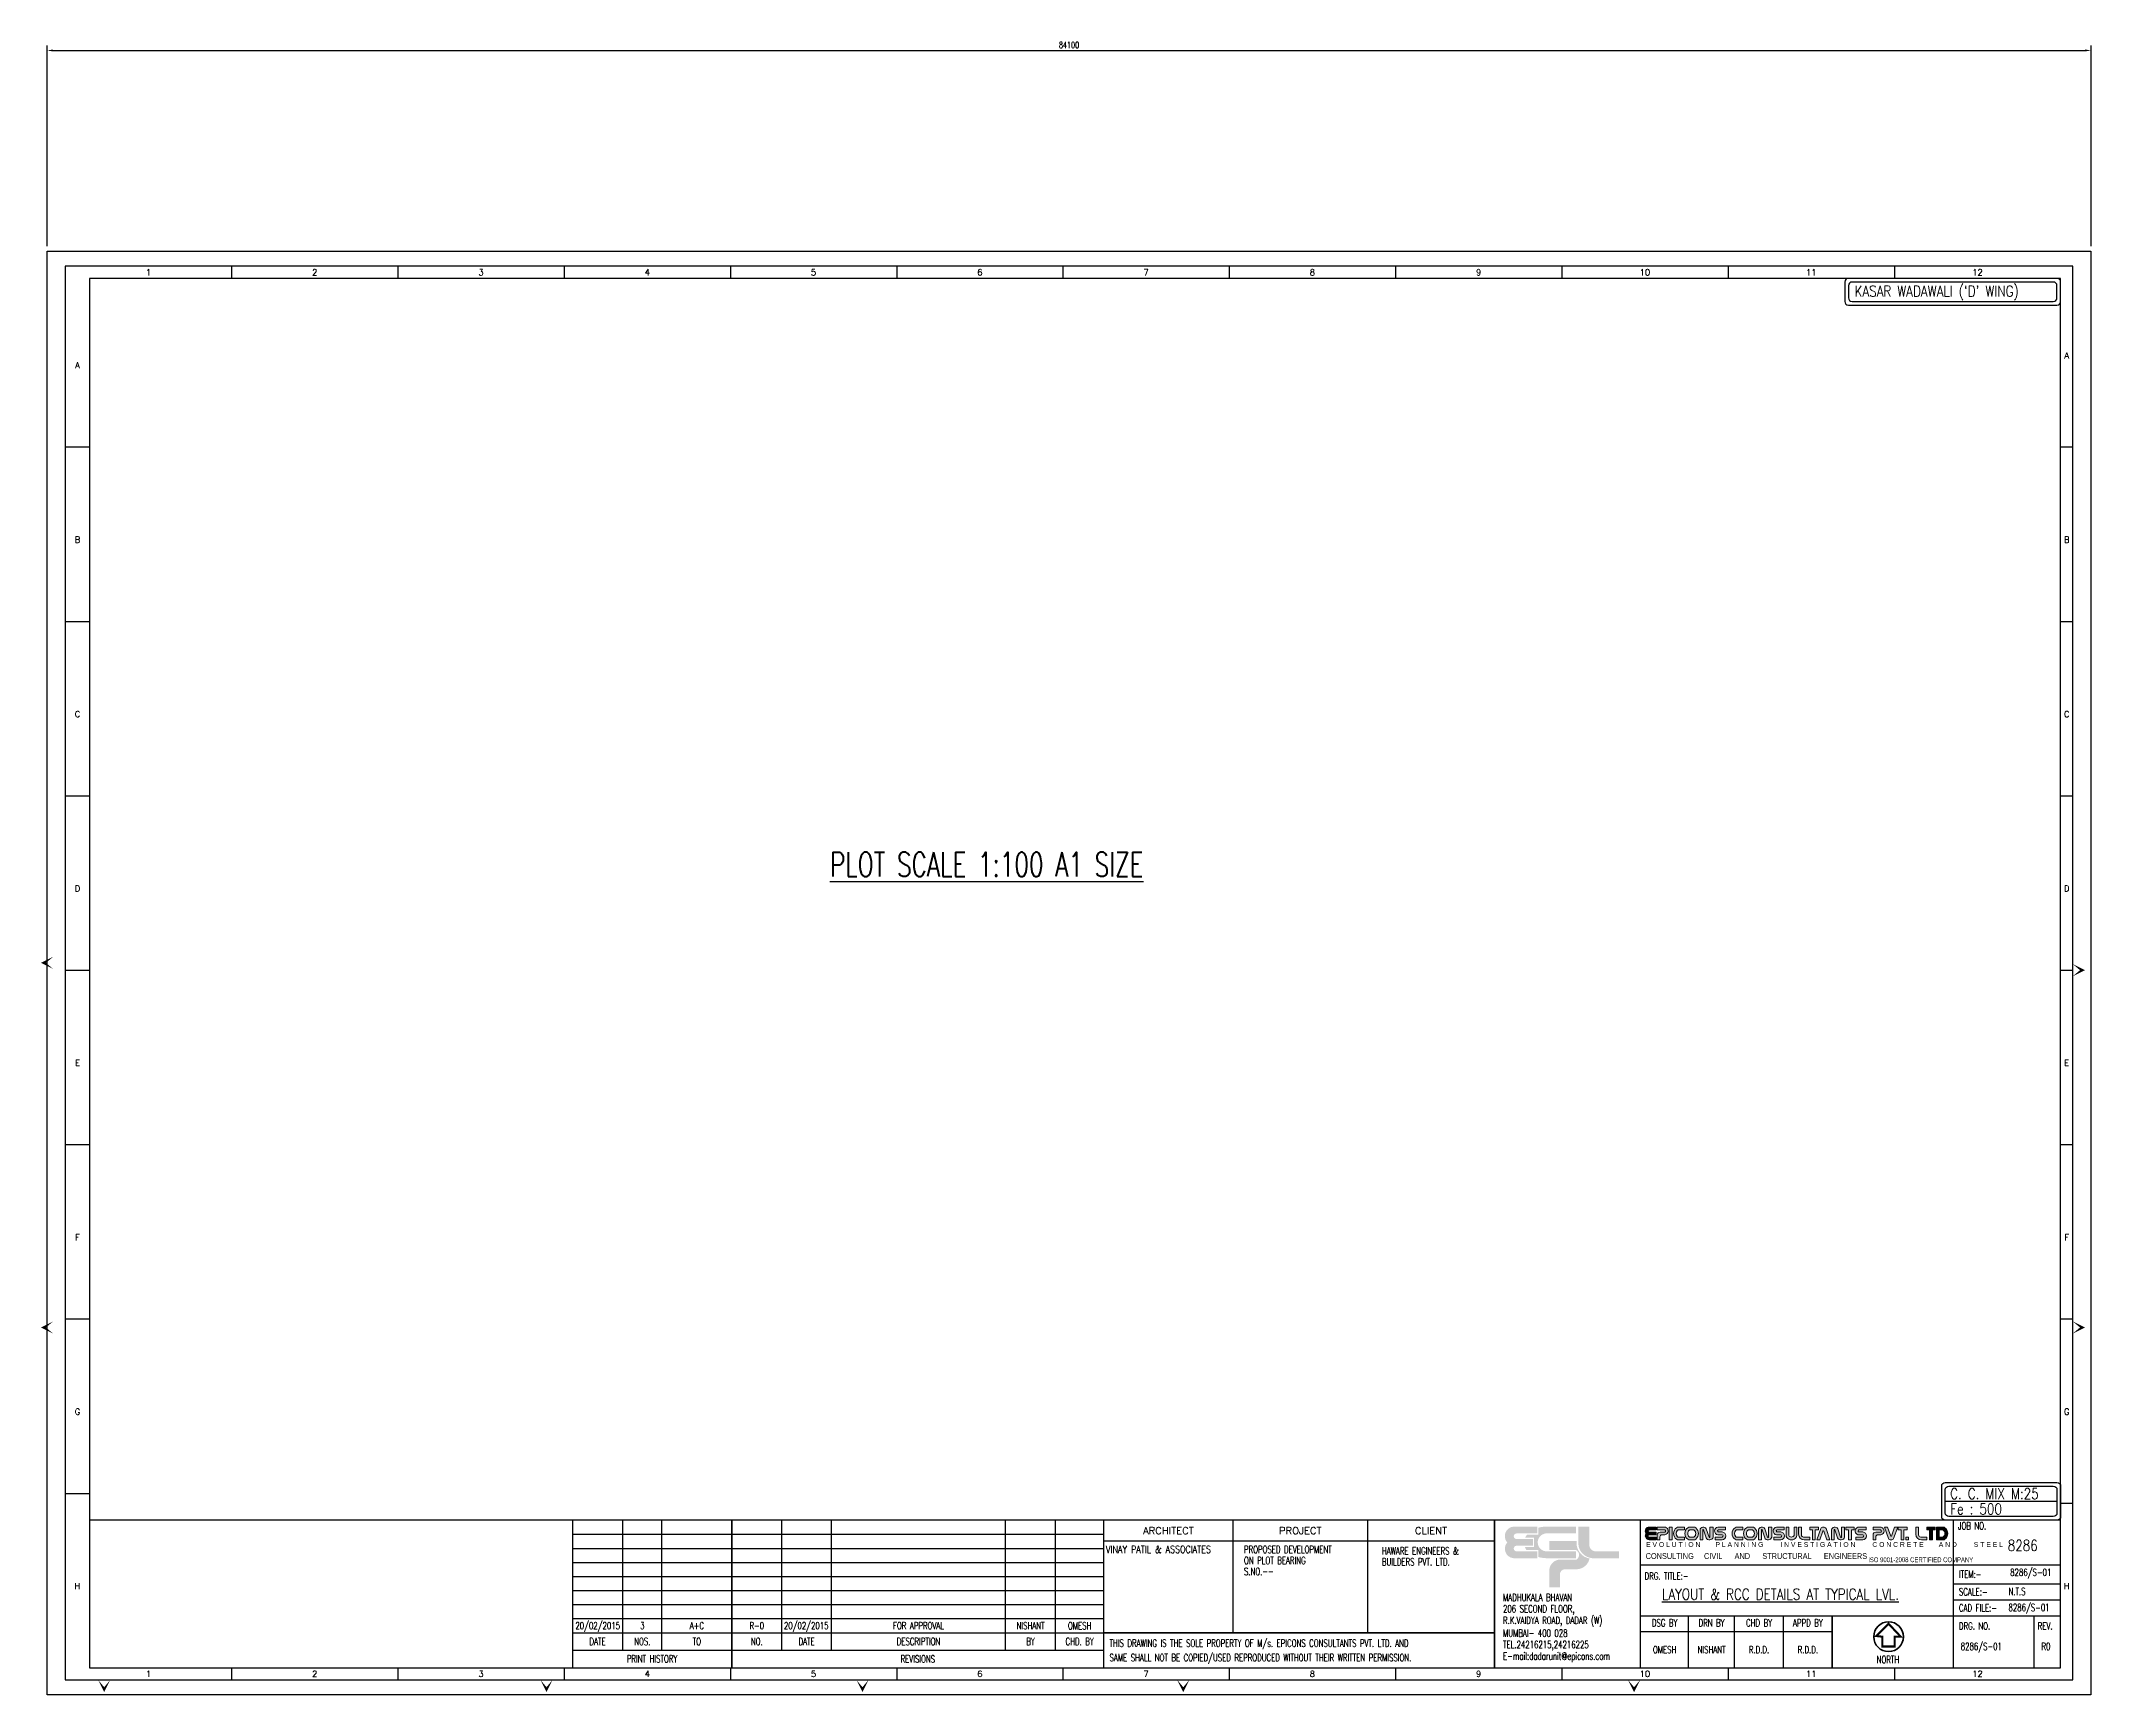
# Model space of a CAD drawing. Header units: millimetres. Extents: x 2659630 to 6742168, y -2425387 to -732288.
# Drawn here: x 3517709 to 3602059, y -800480 to -732434 of the extents above; entities that cross this region are included whole.
import ezdxf
from ezdxf.enums import TextEntityAlignment as Align

# ---------------------------------------------------------------- set-up
doc = ezdxf.new("R2010")
doc.units = ezdxf.units.MM
doc.header["$PDMODE"] = 35
doc.header["$PDSIZE"] = -25
for name, color, linetype, lineweight in [('00 ECPL LOGO', 250, 'Continuous', 20), ('00 ELEV-2', 9, 'Continuous', 30), ('TEXT', 150, 'Continuous', 25)]:
    doc.layers.add(name, color=color, linetype=linetype, lineweight=lineweight)
for name, color, linetype in [('PNA', 8, 'Continuous'), ('S-SCHEDULE LINE-1', 7, 'Continuous'), ('S-STIRUPS', 3, 'Continuous'), ('S-TITIL', 6, 'Continuous'), ('TEXT (SHEET)', 4, 'Continuous'), ('TITLE', 6, 'Continuous')]:
    doc.layers.add(name, color=color, linetype=linetype)
doc.styles.add('ROMANS', font='r.shx', dxfattribs={"width": 0.7})
doc.styles.add('SEC. TEXT', font='arial.ttf', dxfattribs={"height": 180})
doc.dimstyles.new('dim100', dxfattribs={"dimtxt": 250, "dimasz": 250, "dimexe": 200, "dimexo": 200, "dimgap": 100, "dimtad": 1, "dimdec": 0, "dimrnd": 1, "dimzin": 0, "dimdsep": 46, "dimtxsty": 'ROMANS', "dimcen": 0, "dimclrd": 5, "dimclre": 5, "dimclrt": 4, "dimadec": 0, "dimazin": 0, "dimtfac": 1, "dimtdec": 0, "dimtix": 1, "dimtofl": 0, "dimtmove": 2, "dimatfit": 3, "dimfxl": 1, "dimtolj": 1, "dimtzin": 0, "dimlwd": -1, "dimlwe": -1, "dimarcsym": 0})

# ---------------------------------------------------------------- blocks, each defined once
blk = doc.blocks.new('ecpl logo')
at = {"layer": '00 ECPL LOGO'}
for color, points in [(256, [(351, -827, 0.621111), (586, -1401), (1442, -1401), (1442, -1151), (682, -1151, -0.917622), (682, -948), (1285, -948), (1285, -702), (682, -702, -0.926164), (682, -501), (1442, -501), (1442, -251), (581, -251, 0.621111), (351, -827)]), (152, [(2940, -251), (2940, -863, 0.384329), (3453, -1401), (4422, -1401), (4422, -1151), (3582, -1151, -0.414214), (3340, -908), (3340, -251)]), (140, [(1887, -779), (1887, -1102), (2862, -1102, -0.232111), (2971, -1281, -0.194401), (2883, -1450), (2269, -1450, 0.364674), (1887, -1802), (1887, -2463), (2269, -2463), (2269, -1996, -0.414214), (2462, -1802), (2899, -1802, 0.338499), (3350, -1412, -0.371272), (2877, -839), (2877, -779)])]:
    blk.add_hatch(color=color, dxfattribs=at).paths.add_polyline_path(points)
h = blk.add_hatch(color=253, dxfattribs=at)
h.dxf.hatch_style = 1
h.paths.add_polyline_path([(995, -993, 0.07148), (1056, -1106), (1486, -1106), (1486, -1356, 0.065387), (1776, -1401), (2862, -1401), (2862, -1151), (1776, -1151, -0.910826), (1742, -501), (2862, -501), (2862, -251), (1776, -251, 0.069483), (1486, -291), (1486, -546), (1071, -546, 0.072407), (1003, -657), (1329, -657), (1329, -993)])
blk = doc.blocks.new('EPICONS TITLE')
at = {"layer": '00 ECPL LOGO'}
h = blk.add_hatch(color=4, dxfattribs=at)
h.dxf.hatch_style = 1
h.paths.add_polyline_path([(678, -252), (678, -146), (414, -146, 0.261636), (303, -208, 0.285841), (304, -378, 0.344902), (324, -574, 0.204992), (418, -614), (678, -614), (678, -510), (424, -510, -1), (418, -426), (678, -426), (678, -331), (424, -331, -1), (422, -252)])
h = blk.add_hatch(color=4, dxfattribs=at)
h.dxf.hatch_style = 1
h.paths.add_polyline_path([(1011, -146), (712, -146), (712, -252), (997, -252, -0.440545), (997, -331), (816, -331, 0.414214), (712, -435), (712, -614), (810, -614), (810, -504, -0.414214), (888, -426), (997, -426, 0.757811)])
h.paths.add_polyline_path([(1254, -146), (1153, -146), (1153, -614), (1254, -614)])
h.paths.add_polyline_path([(1708, -146), (1494, -146, 0.154275), (1419, -169, 0.519672), (1419, -591, 0.154275), (1494, -614), (1708, -614), (1708, -510), (1472, -510, -0.210356), (1452, -502, -0.388707), (1452, -260, -0.210356), (1472, -252), (1708, -252)])
h.paths.add_polyline_path([(2037, -146), (1904, -146, 0.159018), (1828, -171, 0.507969), (1828, -589, 0.159018), (1904, -614), (2037, -614, 0.173791), (2119, -585, 0.472311), (2119, -175, 0.173791)])
h.paths.add_polyline_path([(2046, -252, -0.185052), (2063, -258, -0.445894), (2063, -504, -0.185052), (2046, -510), (1899, -510, -0.185052), (1882, -504, -0.445894), (1882, -258, -0.185052), (1899, -252)], flags=16)
h.paths.add_polyline_path([(2501, -209, 0.723435), (2273, -252), (2273, -614), (2374, -614), (2374, -252, -0.723435), (2399, -241), (2495, -533, 0.724077), (2751, -510), (2751, -146), (2635, -146), (2635, -509, -0.755661), (2603, -519)])
h.paths.add_polyline_path([(3198, -146), (2916, -146, 0.823713), (2916, -429), (3082, -429, -0.713272), (3082, -510), (2830, -510), (2830, -614), (3082, -614, 0.900309), (3082, -324), (2936, -324, -0.746931), (2936, -252), (3198, -252)])
h = blk.add_hatch(color=4, dxfattribs=at)
h.dxf.hatch_style = 1
h.paths.add_polyline_path([(3837, -146), (3623, -146, 0.154275), (3548, -169, 0.519672), (3548, -591, 0.154275), (3623, -614), (3837, -614), (3837, -510), (3600, -510, -0.210932), (3581, -502, -0.385278), (3580, -260, -0.212895), (3599, -252), (3837, -252)])
h.paths.add_polyline_path([(4255, -175, 0.173792), (4173, -146), (4040, -146, 0.159018), (3964, -171, 0.507969), (3964, -589, 0.159018), (4040, -614), (4173, -614, 0.173792), (4255, -585, 0.472311)])
h.paths.add_polyline_path([(4182, -252, -0.185053), (4199, -258, -0.445893), (4199, -504, -0.185053), (4182, -510), (4035, -510, -0.185053), (4017, -504, -0.445893), (4017, -258, -0.185053), (4035, -252)], flags=16)
h.paths.add_polyline_path([(4406, -252), (4406, -614), (4507, -614), (4507, -252, -0.436861), (4522, -236, -0.319738), (4534, -245), (4629, -533, 0.724077), (4884, -510), (4884, -146), (4768, -146), (4768, -509, -0.755661), (4737, -519), (4635, -209, 0.723435)])
h.paths.add_polyline_path([(5335, -146), (5053, -146, 0.823713), (5053, -429), (5219, -429, -0.713272), (5219, -510), (4967, -510), (4967, -614), (5219, -614, 0.900309), (5219, -324), (5074, -324, -0.746931), (5074, -252), (5335, -252)])
h.paths.add_polyline_path([(5509, -146), (5408, -146), (5408, -452, 0.160106), (5433, -529, 0.505303), (5772, -529, 0.160106), (5797, -452), (5797, -146), (5699, -146), (5699, -451, -0.621318), (5509, -451)])
h.paths.add_polyline_path([(5969, -146), (5862, -146), (5862, -406, 0.414214), (6070, -614), (6267, -614), (6267, -510), (6047, -510, -0.414214), (5969, -432)])
h.paths.add_polyline_path([(6589, -146), (6267, -146), (6267, -249), (6372, -249), (6372, -614), (6473, -614), (6473, -249), (6589, -249)])
h.paths.add_polyline_path([(6863, -194, 0.539211), (6672, -201), (6523, -614), (6641, -614), (6752, -289, -0.708617), (6777, -289), (6894, -614), (7006, -614)])
h.paths.add_polyline_path([(7288, -209, 0.723435), (7059, -252), (7059, -614), (7160, -614), (7160, -252, -0.723435), (7186, -241), (7282, -533, 0.724077), (7538, -510), (7538, -146), (7421, -146), (7421, -509, -0.755661), (7390, -519)])
h.paths.add_polyline_path([(7886, -146), (7579, -146), (7579, -249), (7684, -249), (7684, -614), (7785, -614), (7785, -249), (7886, -249)])
h.paths.add_polyline_path([(8321, -146), (8059, -146, 0.157568), (7983, -170, 0.511532), (7983, -404, 0.157569), (8059, -429), (8206, -429, -0.713272), (8206, -510), (7953, -510), (7953, -614), (8206, -614, 0.900308), (8206, -324), (8065, -324), (8060, -324, -0.722204), (8060, -249), (8321, -249)])
h = blk.add_hatch(color=4, dxfattribs=at)
h.dxf.hatch_style = 1
h.paths.add_polyline_path([(8875, -146), (8576, -146), (8576, -252), (8849, -252, -0.270444), (8871, -265, -0.26297), (8871, -318, -0.270444), (8849, -331), (8680, -331, 0.414214), (8576, -435), (8576, -614), (8674, -614), (8674, -504, -0.414214), (8752, -426), (8861, -426, 0.757811)])
h.paths.add_polyline_path([(9103, -146), (8990, -146), (9133, -566, 0.539211), (9324, -560), (9474, -146), (9356, -146), (9244, -471, -0.708617), (9220, -471)])
h.paths.add_polyline_path([(9814, -146), (9492, -146), (9492, -249), (9597, -249), (9597, -614), (9698, -614), (9698, -249), (9814, -249)])
h.paths.add_polyline_path([(10234, -146), (10128, -146), (10128, -406, 0.414214), (10336, -614), (10533, -614), (10533, -510), (10312, -510, -0.414214), (10234, -432)])
h.paths.add_polyline_path([(9871, -510), (9775, -510), (9775, -614), (9871, -614)])
h = blk.add_hatch(color=4, dxfattribs=at)
h.dxf.hatch_style = 1
h.paths.add_polyline_path([(10533, -146), (10533, -249), (10637, -249), (10637, -614), (10739, -614), (10739, -249), (10839, -249), (10839, -146)])
h.paths.add_polyline_path([(10890, -146), (10890, -614), (11119, -614, 0.189446), (11208, -580, 0.435754), (11208, -181, 0.189446), (11119, -146)])
h.paths.add_polyline_path([(11122, -249, -0.519112), (11122, -510), (10989, -510), (10989, -249)], flags=16)
at = {"layer": '00 ECPL LOGO', "color": 4}
for p, q in [((678, -146), (414, -146)), ((418, -426), (678, -426)), ((678, -510), (418, -510)), ((418, -614), (678, -614)), ((424, -252), (678, -252)), ((678, -331), (424, -331)), ((678, -252), (678, -146)), ((678, -426), (678, -331)), ((678, -614), (678, -510)), ((1011, -146), (712, -146)), ((712, -146), (712, -252)), ((997, -252), (712, -252)), ((712, -435), (712, -614)), ((712, -614), (810, -614)), ((810, -504), (810, -614)), ((997, -331), (816, -331)), ((888, -426), (997, -426)), ((1153, -146), (1254, -146)), ((1153, -146), (1153, -614)), ((1153, -614), (1254, -614)), ((1254, -146), (1254, -614)), ((1472, -252), (1708, -252)), ((1472, -510), (1708, -510)), ((1494, -146), (1708, -146)), ((1494, -614), (1708, -614)), ((1708, -252), (1708, -146)), ((1708, -614), (1708, -510)), ((1899, -252), (2046, -252)), ((1899, -510), (2046, -510)), ((1904, -146), (2037, -146)), ((2037, -614), (1904, -614)), ((2273, -252), (2273, -614)), ((2273, -614), (2374, -614)), ((2374, -252), (2374, -614)), ((2399, -241), (2495, -533)), ((2501, -209), (2603, -519)), ((2614, -614), (2635, -614)), ((2635, -146), (2751, -146)), ((2751, -146), (2635, -146)), ((2635, -146), (2635, -510)), ((2635, -614), (2635, -614)), ((2751, -146), (2751, -510)), ((2751, -252), (2751, -252)), ((2751, -510), (2751, -510)), ((2830, -614), (2830, -510)), ((2830, -510), (3082, -510)), ((2830, -614), (3082, -614)), ((2830, -614), (3082, -614)), ((2916, -146), (3198, -146)), ((3198, -146), (2916, -146)), ((3082, -429), (2916, -429)), ((2936, -252), (3198, -252)), ((3082, -324), (2936, -324)), ((3198, -252), (3198, -146)), ((3599, -252), (3837, -252)), ((3600, -510), (3837, -510)), ((3837, -146), (3623, -146)), ((3623, -614), (3837, -614)), ((3837, -252), (3837, -146)), ((3837, -614), (3837, -510)), ((4035, -252), (4182, -252)), ((4035, -510), (4182, -510)), ((4040, -146), (4173, -146)), ((4040, -614), (4173, -614)), ((4406, -252), (4406, -614)), ((4406, -614), (4507, -614)), ((4406, -614), (4507, -614)), ((4406, -614), (4507, -614)), ((4507, -252), (4507, -614)), ((4534, -245), (4629, -533)), ((4635, -209), (4737, -519)), ((4768, -146), (4884, -146)), ((4768, -146), (4884, -146)), ((4884, -146), (4768, -146)), ((4768, -146), (4768, -510)), ((4884, -146), (4884, -510)), ((4884, -252), (4884, -252)), ((4967, -614), (4967, -510)), ((4967, -510), (5219, -510)), ((4967, -510), (5219, -510)), ((4967, -614), (5219, -614)), ((4967, -614), (5219, -614)), ((4967, -614), (5219, -614)), ((5053, -146), (5335, -146)), ((5053, -146), (5335, -146)), ((5335, -146), (5053, -146)), ((5219, -429), (5053, -429)), ((5074, -252), (5335, -252)), ((5219, -324), (5074, -324)), ((5335, -252), (5335, -146)), ((5408, -146), (5509, -146)), ((5509, -146), (5408, -146)), ((5408, -146), (5408, -452)), ((5509, -146), (5509, -451)), ((5699, -146), (5797, -146)), ((5797, -146), (5699, -146)), ((5699, -146), (5699, -451)), ((5797, -146), (5797, -452)), ((5862, -146), (5969, -146)), ((5969, -146), (5862, -146)), ((5862, -406), (5862, -146)), ((5969, -432), (5969, -146)), ((6047, -510), (6267, -510)), ((6070, -614), (6267, -614)), ((6070, -614), (6267, -614)), ((6267, -146), (6589, -146)), ((6589, -146), (6267, -146)), ((6267, -146), (6267, -249)), ((6267, -249), (6372, -249)), ((6267, -510), (6267, -614)), ((6372, -614), (6372, -249)), ((6372, -614), (6473, -614)), ((6372, -614), (6473, -614)), ((6473, -614), (6473, -249)), ((6473, -249), (6589, -249)), ((6523, -614), (6672, -201)), ((6523, -614), (6641, -614)), ((6589, -146), (6589, -249)), ((6589, -614), (6641, -614)), ((6641, -614), (6752, -289)), ((6894, -614), (6777, -289)), ((7006, -614), (6863, -194)), ((6894, -614), (7006, -614)), ((6894, -614), (7006, -614)), ((7059, -252), (7059, -614)), ((7059, -614), (7160, -614)), ((7059, -614), (7160, -614)), ((7059, -614), (7160, -614)), ((7160, -252), (7160, -614)), ((7186, -241), (7282, -533)), ((7288, -209), (7390, -519)), ((7421, -146), (7538, -146)), ((7421, -146), (7538, -146)), ((7538, -146), (7421, -146)), ((7421, -146), (7538, -146)), ((7421, -146), (7421, -510)), ((7538, -146), (7538, -510)), ((7538, -252), (7538, -252)), ((7538, -510), (7538, -510)), ((7579, -146), (7886, -146)), ((7886, -146), (7579, -146)), ((7579, -146), (7886, -146)), ((7579, -146), (7886, -146)), ((7886, -146), (7579, -146)), ((7579, -146), (7579, -249)), ((7579, -249), (7684, -249)), ((7579, -249), (7684, -249)), ((7684, -614), (7684, -249)), ((7684, -614), (7785, -614)), ((7684, -614), (7785, -614)), ((7684, -614), (7785, -614)), ((7684, -614), (7785, -614)), ((7785, -614), (7785, -249)), ((7785, -249), (7886, -249)), ((7785, -249), (7886, -249)), ((7886, -146), (7886, -249)), ((7953, -614), (7953, -510)), ((7953, -510), (8206, -510)), ((7953, -510), (8206, -510)), ((7953, -510), (8206, -510)), ((7953, -614), (8206, -614)), ((7953, -614), (8206, -614)), ((7953, -614), (8206, -614)), ((7953, -614), (8206, -614)), ((7953, -614), (8206, -614)), ((8040, -146), (8321, -146)), ((8040, -146), (8321, -146)), ((8206, -429), (8040, -429)), ((8321, -146), (8059, -146)), ((8059, -429), (8194, -429)), ((8060, -249), (8321, -249)), ((8206, -324), (8060, -324)), ((8065, -324), (8206, -324)), ((8321, -252), (8321, -146)), ((8875, -146), (8576, -146)), ((8576, -146), (8576, -252)), ((8849, -252), (8576, -252)), ((8576, -435), (8576, -614)), ((8576, -614), (8674, -614)), ((8674, -504), (8674, -614)), ((8849, -331), (8680, -331)), ((8752, -426), (8861, -426)), ((9103, -146), (8990, -146)), ((9103, -146), (8990, -146)), ((8990, -146), (9133, -566)), ((9103, -146), (9220, -471)), ((9356, -146), (9244, -471)), ((9474, -146), (9324, -560)), ((9474, -146), (9356, -146)), ((9408, -146), (9356, -146)), ((9474, -146), (9356, -146)), ((9492, -146), (9814, -146)), ((9814, -146), (9492, -146)), ((9492, -146), (9814, -146)), ((9492, -146), (9814, -146)), ((9492, -146), (9814, -146)), ((9492, -146), (9492, -249)), ((9492, -249), (9597, -249)), ((9492, -249), (9597, -249)), ((9597, -614), (9597, -249)), ((9597, -614), (9698, -614)), ((9597, -614), (9698, -614)), ((9597, -614), (9698, -614)), ((9698, -614), (9698, -249)), ((9698, -249), (9814, -249)), ((9698, -249), (9814, -249)), ((9814, -146), (9814, -249)), ((10128, -146), (10234, -146)), ((10234, -146), (10128, -146)), ((10128, -406), (10128, -146)), ((10234, -432), (10234, -146)), ((10312, -510), (10533, -510)), ((10336, -614), (10533, -614)), ((10336, -614), (10533, -614)), ((10533, -146), (10839, -146)), ((10839, -146), (10533, -146)), ((10533, -146), (10533, -249)), ((10533, -249), (10637, -249)), ((10637, -249), (10533, -249)), ((10533, -510), (10533, -614)), ((10637, -614), (10637, -249)), ((10637, -614), (10739, -614)), ((10637, -614), (10739, -614)), ((10637, -614), (10739, -614)), ((10637, -614), (10739, -614)), ((10653, -614), (10739, -614)), ((10653, -614), (10739, -614)), ((10653, -614), (10739, -614)), ((10653, -614), (10739, -614)), ((10739, -614), (10739, -249)), ((10739, -249), (10839, -249)), ((10739, -249), (10839, -249)), ((10839, -249), (10739, -249)), ((10839, -146), (10839, -249)), ((10890, -146), (11119, -146)), ((10890, -146), (10890, -614)), ((10890, -614), (11119, -614)), ((10989, -249), (10989, -510)), ((10989, -249), (11113, -249)), ((10989, -510), (11113, -510))]:
    blk.add_line(p, q, dxfattribs=at)
blk.add_lwpolyline([(9775, -510), (9871, -510), (9871, -614), (9775, -614)], close=True, dxfattribs=at)
for centre, radius, start, end in [((439, -292), 160, 148.64797, 212.45631), ((439, -464), 160, 147.54369, 223.66124), ((414, -276), 130, 90, 148.64797), ((418, -484), 130, 223.66124, 270), ((421, -468), 42.1, 94.02421, 265.97579), ((423, -291), 39.6, 88.76368, 271.23632), ((816, -435), 104, 90, 180), ((888, -504), 78, 90, 180), ((965, -284), 146, 282.71879, 71.3398), ((961, -291), 53.7, 312.44874, 47.55126), ((1567, -380), 257, 125.08074, 234.91926), ((1584, -381), 179, 137.51709, 222.48291), ((1494, -276), 130, 90, 125.08074), ((1494, -484), 130, 234.91926, 270), ((1472, -278), 26, 90, 137.51709), ((1472, -484), 26, 222.48291, 270), ((1981, -380), 259, 126.14172, 233.85828), ((1992, -381), 165, 131.93642, 228.06358), ((1904, -276), 130, 90, 126.14172), ((1904, -484), 130, 233.85828, 270), ((1899, -278), 26, 90, 131.93642), ((1899, -484), 26, 228.06358, 270), ((2037, -276), 130, 50.56378, 90), ((2037, -484), 130, 270, 309.43622), ((2046, -278), 26, 48.06358, 90), ((2046, -484), 26, 270, 311.93642), ((1953, -381), 165, 311.93642, 48.06358), ((1951, -380), 265, 309.43622, 50.56378), ((2394, -268), 122, 28.74999, 172.28311), ((2388, -251), 14.5, 40.01913, 183.55226), ((2619, -479), 135, 203.2219, 346.75502), ((2618, -510), 17.1, 214.07961, 357.61273), ((2944, -287), 144, 101.04253, 258.95747), ((2947, -288), 37.6, 106.48558, 253.51442), ((3067, -469), 146, 276.00604, 83.99396), ((3068, -470), 43.1, 289.00161, 70.99839), ((3696, -380), 257, 125.08074, 234.91926), ((3714, -381), 180, 138.07412, 222.35635), ((3623, -276), 130, 90, 125.08074), ((3623, -484), 130, 234.91926, 270), ((3599, -278), 26, 90, 138.07412), ((3600, -484), 26, 222.35635, 270), ((4116, -380), 259, 126.14172, 233.85828), ((4127, -381), 165, 131.93642, 228.06358), ((4040, -276), 130, 90, 126.14172), ((4040, -484), 130, 233.85828, 270), ((4035, -278), 26, 90, 131.93642), ((4035, -484), 26, 228.06358, 270), ((4173, -276), 130, 50.56378, 90), ((4173, -484), 130, 270, 309.43622), ((4182, -278), 26, 48.06358, 90), ((4182, -484), 26, 270, 311.93642), ((4089, -381), 165, 311.93642, 48.06358), ((4087, -380), 265, 309.43622, 50.56378), ((4527, -268), 122, 28.74999, 172.28311), ((4522, -251), 14.5, 89.15773, 183.55226), ((4522, -249), 13, 18.23344, 89.15773), ((4753, -479), 135, 203.2219, 346.85165), ((4751, -510), 17.1, 214.07961, 357.61273), ((5081, -287), 144, 101.04253, 258.95747), ((5084, -288), 37.6, 106.48558, 253.51442), ((5204, -469), 146, 276.00604, 83.99396), ((5205, -470), 43.1, 289.00161, 70.99839), ((5538, -452), 130, 180, 216.38482), ((5602, -404), 210, 216.38482, 323.61518), ((5604, -405), 106, 206.29314, 333.70686), ((5667, -452), 130, 323.61518, 0), ((6070, -406), 208, 180, 270), ((6047, -432), 78, 180, 270), ((6770, -260), 114, 35.16598, 148.50219), ((6764, -294), 13, 19.76646, 161.05459), ((7181, -268), 122, 28.74999, 172.28311), ((7175, -251), 14.5, 40.01913, 183.55226), ((7406, -479), 135, 203.2219, 346.75502), ((7404, -510), 17.1, 214.07961, 357.61273), ((8067, -287), 144, 125.81796, 234.18198), ((8059, -276), 130, 90, 125.81796), ((8059, -299), 130, 234.18198, 270), ((8072, -286), 39.3, 108.32609, 238.19572), ((8065, -298), 26, 238.19572, 270), ((8190, -469), 146, 276.00604, 83.99396), ((8192, -470), 43.1, 289.00161, 70.99839), ((8680, -435), 104, 90, 180), ((8752, -504), 78, 90, 180), ((8849, -278), 26, 29.46718, 90), ((8849, -305), 26, 270, 330.53282), ((8829, -284), 146, 282.71879, 71.3398), ((8824, -291), 53.7, 330.53282, 29.46718), ((9227, -500), 114, 215.16598, 328.50219), ((9232, -467), 13, 199.76646, 341.05459), ((10336, -406), 208, 180, 270), ((10312, -432), 78, 180, 270), ((11113, -275), 26, 51.48158, 90), ((11113, -484), 26, 270, 308.51842), ((11119, -276), 130, 47.09074, 90), ((11119, -484), 130, 270, 312.90926), ((11030, -380), 160, 308.51842, 51.48158), ((11023, -380), 272, 312.90926, 47.09074)]:
    blk.add_arc(centre, radius, start, end, dxfattribs=at)
at = {"layer": '00 ECPL LOGO', "color": 4, "style": 'SEC. TEXT'}
for s, height, width, p in [('E V O L U T I O N        P L A N N I N G         I N V E S T I G A T I O N         C O N C R E T E        A N D         S T E E L', 177.202, 0.8, (308, -869)), ('CONSULTING     CIVIL      AND      STRUCTURAL      ENGINEERS', 212.64, 0.9, (294, -1308)), ('iSO 9001-2008 CERTIFIED COMPANY', 177.2, 0.7, (8411, -1424))]:
    blk.add_text(s, height=height, dxfattribs=dict(at, width=width)).set_placement(p)
blk = doc.blocks.new('FOLDER')
at = {"layer": 'PNA'}
for points in [[(-1250, 2500), (0, 0), (0, 1000)], [(1250, 2500), (0, 0), (0, 1000)]]:
    blk.add_solid(points, dxfattribs=at)
blk = doc.blocks.new('A1_SHEET.')
at = {"color": 1}
for p, q in [((828.5, 71.9), (17.5, 71.9)), ((655.76, 53.61), (828.5, 53.61)), ((216.12, 25.64), (435.51, 25.64)), ((655.76, 32.53), (828.5, 32.53)), ((655.76, 26.1), (734.56, 26.1)), ((216.12, 18.44), (434.78, 18.44))]:
    blk.add_line(p, q, dxfattribs=at)
for p, q in [((236.89, 18.44), (236.89, 71.9)), ((252.98, 18.44), (252.98, 71.9)), ((302.31, 18.44), (302.31, 71.9)), ((322.73, 18.44), (322.73, 71.9)), ((394.39, 18.44), (394.39, 71.9)), ((414.95, 18.44), (414.95, 71.9)), ((734.56, 11.2), (734.56, 32.53))]:
    blk.add_line(p, q)
at = {"color": 5, "linetype": 'ByBlock', "lineweight": -2}
for p, q in [((216.24, 66.12), (434.78, 66.12)), ((216.24, 60.33), (434.78, 60.33)), ((216.24, 54.55), (434.78, 54.55)), ((216.24, 48.77), (434.78, 48.77)), ((216.24, 42.98), (434.78, 42.98)), ((784.52, 45.74), (828.5, 45.74)), ((216.24, 37.2), (434.78, 37.2)), ((784.52, 39.14), (828.5, 39.14)), ((216.24, 31.42), (434.78, 31.42)), ((675.41, 11.2), (675.41, 32.53)), ((694.37, 11.2), (694.37, 32.53)), ((714.47, 11.2), (714.47, 32.53)), ((817.49, 32.53), (817.49, 11.2))]:
    blk.add_line(p, q, dxfattribs=at)
at = {"flags": 128}
blk.add_lwpolyline([(0, 0), (0, 594), (841, 594), (841, 0)], close=True, dxfattribs=at)
at = {"color": 1, "const_width": 0.575}
for points in [[(216.24, 11.33), (216.24, 71.9)], [(281.75, 11.33), (281.75, 71.9)], [(434.78, 11.2), (434.78, 71.9)], [(487.97, 25.58), (487.97, 71.9)], [(543.33, 25.58), (543.33, 71.9)], [(595.57, 11.2), (595.57, 71.9)], [(655.61, 11.2), (655.61, 71.9)], [(784.34, 11.2), (784.34, 71.9)], [(434.78, 63.3), (595.57, 63.3)], [(434.78, 25.58), (595.57, 25.58)], [(734.56, 11.2), (734.56, 32.53)]]:
    blk.add_lwpolyline(points, dxfattribs=at)
at = {"layer": 'PNA'}
for p, q in [((75.92, 587.8), (75.92, 582.8)), ((144.33, 587.8), (144.33, 582.8)), ((212.75, 587.8), (212.75, 582.8)), ((281.17, 587.8), (281.17, 582.8)), ((349.58, 587.8), (349.58, 582.8)), ((418, 587.8), (418, 582.8)), ((486.42, 587.8), (486.42, 582.8)), ((554.83, 587.8), (554.83, 582.8)), ((623.25, 587.8), (623.25, 582.8)), ((691.67, 587.8), (691.67, 582.8)), ((760.08, 587.8), (760.08, 582.8)), ((7.5, 513.45), (17.5, 513.45)), ((828.5, 513.45), (833.5, 513.45)), ((7.5, 441.7), (17.5, 441.7)), ((828.5, 441.7), (833.5, 441.7)), ((7.5, 369.95), (17.5, 369.95)), ((828.5, 369.95), (833.5, 369.95)), ((7.5, 298.2), (17.5, 298.2)), ((828.5, 298.2), (833.5, 298.2)), ((7.5, 226.45), (17.5, 226.45)), ((828.5, 226.45), (833.5, 226.45)), ((7.5, 154.7), (17.5, 154.7)), ((828.5, 154.7), (833.5, 154.7)), ((7.5, 82.95), (17.5, 82.95)), ((828.5, 78.95), (833.5, 78.95)), ((75.92, 11.2), (75.92, 6.2)), ((144.33, 11.2), (144.33, 6.2)), ((212.75, 11.2), (212.75, 6.2)), ((281.17, 11.2), (281.17, 6.2)), ((349.58, 11.2), (349.58, 6.2)), ((418, 11.2), (418, 6.2)), ((486.42, 11.2), (486.42, 6.2)), ((554.83, 11.2), (554.83, 6.2)), ((623.25, 11.2), (623.25, 6.2)), ((691.67, 11.2), (691.67, 6.2)), ((760.08, 11.2), (760.08, 6.2))]:
    blk.add_line(p, q, dxfattribs=at)
at = {"layer": 'PNA', "color": 1}
for points in [[(7.5, 6.2), (833.5, 6.2), (833.5, 587.8), (7.5, 587.8)], [(17.5, 11.2), (828.5, 11.2), (828.5, 582.8), (17.5, 582.8)]]:
    blk.add_lwpolyline(points, close=True, dxfattribs=at)
at = {"layer": 'TITLE', "color": 1, "const_width": 0.856}
blk.add_lwpolyline([(757.71, 29.29), (752.7, 24.27), (755.18, 23.98), (755.18, 19.94), (760.25, 19.94), (760.25, 23.98), (762.73, 23.98)], close=True, dxfattribs=at)
at = {"layer": 'TITLE', "lineweight": 35}
blk.add_circle((757.71, 23.98), 6.12, dxfattribs=at)
at = {"layer": '00 ELEV-2', "xscale": 0.0112961961291064, "yscale": 0.0112961961291064, "zscale": 0.0112961961291064}
for name, p in [('ecpl logo', (596.83, 72.1)), ('EPICONS TITLE', (654.45, 70.73))]:
    blk.add_blockref(name, p, dxfattribs=at)
at = {"layer": 'PNA', "xscale": 0.0020000000001672, "yscale": 0.0020000000001672, "zscale": 0.0020000000001672}
for p, rotation in [((-2.5, 301.2), 270), ((838.5, 298.2), 90), ((-2.5, 151.2), 270), ((838.5, 151.2), 90)]:
    blk.add_blockref('FOLDER', p, dxfattribs=dict(at, rotation=rotation))
at = {"layer": 'PNA', "xscale": 0.0020000000043068, "yscale": 0.0020000000043068, "zscale": 0.0020000000043068}
for p in [(23.5, 1.2), (205.5, 1.2), (335.5, 1.2), (467.5, 1.2), (653, 1.2)]:
    blk.add_blockref('FOLDER', p, dxfattribs=at)
at = {"layer": 'PNA', "style": 'ROMANS'}
for s, p in [('1', (41.72, 585.3)), ('2', (110.13, 585.3)), ('3', (178.55, 585.3)), ('4', (246.97, 585.3)), ('5', (315.38, 585.3)), ('6', (383.8, 585.3)), ('7', (452.22, 585.3)), ('8', (520.63, 585.3)), ('9', (589.05, 585.3)), ('10', (657.47, 585.3)), ('11', (725.88, 585.3)), ('12', (794.3, 585.3)), ('A', (12.5, 547.05)), ('A', (831, 551.05)), ('B', (12.5, 475.3)), ('B', (831, 475.3)), ('C', (12.5, 403.55)), ('C', (831, 403.55)), ('D', (12.5, 331.8)), ('D', (831, 331.8)), ('E', (12.5, 260.05)), ('E', (831, 260.05)), ('F', (12.5, 188.3)), ('F', (831, 188.3)), ('G', (12.5, 116.55)), ('G', (831, 116.55)), ('H', (12.5, 44.8)), ('H', (831, 44.8)), ('1', (41.72, 8.7)), ('2', (110.13, 8.7)), ('3', (178.55, 8.7)), ('4', (246.97, 8.7)), ('5', (315.38, 8.7)), ('6', (383.8, 8.7)), ('7', (452.22, 8.7)), ('8', (520.63, 8.7)), ('9', (589.05, 8.7)), ('10', (657.47, 8.7)), ('11', (725.88, 8.7)), ('12', (794.3, 8.7))]:
    blk.add_text(s, height=2.5, dxfattribs=at).set_placement(p, align=Align.MIDDLE)
at = {"layer": 'TEXT (SHEET)', "color": 2, "style": 'ROMANS'}
for s, p in [('ARCHITECT', (461.38, 67.6)), ('PROJECT', (515.65, 67.6)), ('CLIENT', (569.45, 67.6))]:
    blk.add_text(s, height=3, dxfattribs=at).set_placement(p, align=Align.MIDDLE_CENTER)
at = {"layer": 'TEXT (SHEET)', "color": 4, "style": 'ROMANS', "width": 0.7}
for s, p in [('JOB NO.', (786.28, 68.07)), ('206 SECOND FLOOR,', (599.07, 33.94, 0.07)), ('MADHUKALA BHAVAN', (599.07, 38.66, 0.07)), ('R.K.VAIDYA ROAD, DADAR (W)', (599.07, 29.22, 0.07)), ('MUMBAI- 400 028', (599.07, 23.96, 0.07)), ('THIS DRAWING IS THE SOLE PROPERTY OF M/s. EPICONS CONSULTANTS PVT. LTD. AND', (437.15, 19.82)), ('SAME SHALL NOT BE COPIED/USED REPRODUCED WITHOUT THEIR WRITTEN PERMISSION.', (437.15, 13.87)), ('TEL.24216215,24216225', (599.07, 19.24, 0.07)), ('E-mail:dadarunit@epicons.com', (599.07, 14.52, 0.07)), ('NORTH', (752.82, 13.05))]:
    blk.add_text(s, height=3, dxfattribs=at).set_placement(p)
for s, p in [('ITEM:-', (786.66, 49.68)), ('DRG. TITLE:-', (657.3, 48.95)), ('SCALE:-', (786.66, 42.44)), ('CAD FILE:-', (786.66, 35.83)), ('DRG. NO. ', (786.66, 28.38)), ('REV.', (819.08, 28.38))]:
    blk.add_text(s, height=3, dxfattribs=at).set_placement(p, align=Align.MIDDLE_LEFT)
for s, p in [('DSG BY', (665.58, 29.68)), ('DRN BY', (684.89, 29.68)), ('CHD BY', (704.42, 29.68)), ('APPD BY', (724.51, 29.68)), ('DATE', (226.5, 22.04)), ('NOS.', (244.93, 22.04)), ('TO', (267.36, 22.04)), ('NO.', (292.03, 22.04)), ('DATE', (312.52, 22.04)), ('DESCRIPTION', (358.56, 22.04)), ('BY', (404.67, 22.04)), ('CHD. BY', (424.87, 22.04)), ('PRINT HISTORY', (248.93, 14.89)), ('REVISIONS', (358.27, 14.82))]:
    blk.add_text(s, height=3, dxfattribs=at).set_placement(p, align=Align.MIDDLE_CENTER)
blk = doc.blocks.new('*D2224')
at = {"layer": 'Defpoints', "color": 0, "ltscale": 1200}
for p in [(3602059, -732823), (3517959, -741080), (3602059, -741080)]:
    blk.add_point(p, dxfattribs=at)
at = {"layer": 'S-STIRUPS', "color": 5, "ltscale": 1200}
for p, q in [((3517959, -740880), (3517959, -732623)), ((3518209, -732823), (3601809, -732823)), ((3602059, -740880), (3602059, -732623))]:
    blk.add_line(p, q, dxfattribs=at)
for points in [[(3518209, -732781), (3518209, -732864), (3517959, -732823)], [(3601809, -732864), (3601809, -732781), (3602059, -732823)]]:
    blk.add_solid(points, dxfattribs=at)
at = {"layer": 'S-STIRUPS', "color": 4, "ltscale": 1200, "insert": (3560009, -732598), "char_height": 250, "attachment_point": 5, "style": 'ROMANS'}
blk.add_mtext('\\A1;84100', dxfattribs=at)

msp = doc.modelspace()

# ---------------------------------------------------------------- linework, layer by layer
at = {"layer": 'S-SCHEDULE LINE-1', "color": 2}
msp.add_line((3596064.934, -792512.35), (3600658.727, -792512.35), dxfattribs=at)
for points in [[(3596064.934, -791734.962), (3600658.727, -791734.962, -0.414213562), (3600808.727, -791884.962), (3600808.727, -793139.738, -0.414213562), (3600658.727, -793289.738), (3596064.934, -793289.738, -0.414213562), (3595914.934, -793139.738), (3595914.934, -791884.962, -0.414213562)], [(3596214.934, -791884.962), (3600508.727, -791884.962, -0.414213562), (3600658.727, -792034.962), (3600658.727, -792989.738, -0.414213562), (3600508.727, -793139.738), (3596214.934, -793139.738, -0.414213562), (3596064.934, -792989.738), (3596064.934, -792034.962, -0.414213562)]]:
    msp.add_lwpolyline(points, format="xyb", close=True, dxfattribs=at)
at = {"layer": 'TITLE', "color": 2}
for points in [[(3600658.727, -742199.366), (3592076.611, -742199.366, 0.414213562), (3591926.611, -742349.366), (3591926.611, -743149.366, 0.414213562), (3592076.611, -743299.366), (3600658.727, -743299.366, 0.414213562), (3600808.727, -743149.366), (3600808.727, -742349.366, 0.414213562)], [(3600508.727, -742349.366), (3592226.611, -742349.366, 0.414213562), (3592076.611, -742499.366), (3592076.611, -742999.366, 0.414213562), (3592226.611, -743149.366), (3600508.727, -743149.366, 0.414213562), (3600658.727, -742999.366), (3600658.727, -742499.366, 0.414213562)]]:
    msp.add_lwpolyline(points, format="xyb", close=True, dxfattribs=at)

# ---------------------------------------------------------------- block references
at = {"xscale": 100, "yscale": 100, "zscale": 100}
msp.add_blockref('A1_SHEET.', (3517958.727, -800479.737), dxfattribs=at)

# ---------------------------------------------------------------- texts
at = {"layer": 'S-TITIL', "style": 'ROMANS', "width": 0.8}
for s, p in [("KASAR WADAWALI (`D' WING)", (3592328.608, -742725.856)), ('C. C. MIX M:25', (3596264.934, -792198.656)), ('Fe : 500', (3596264.934, -792826.044))]:
    msp.add_text(s, height=450, dxfattribs=at).set_placement(p, align=Align.MIDDLE_LEFT)
at = {"layer": 'TEXT', "color": 2, "style": 'ROMANS'}
for s, width, p in [('VINAY PATIL & ASSOCIATES', 0.8, (3561529.859, -794488.474)), ('PROPOSED DEVELOPMENT', 0.7, (3567208.018, -794490.177)), ('HAWARE ENGINEERS &', 0.7, (3572882.917, -794551.417)), ('ON PLOT BEARING ', 0.7, (3567208.018, -794943.151)), ('S.NO.--', 0.7, (3567208.018, -795396.125)), ('BUILDERS PVT. LTD.', 0.7, (3572882.917, -795001.417)), ('8286/S-01', 0.7, (3598733.482, -795432.855)), ('N.T.S', 0.7, (3598663.71, -796220.225)), ('8286/S-01', 0.7, (3598663.71, -796880.6)), ('8286/S-01', 0.7, (3596700.605, -798479.448)), ('R0', 0.7, (3600019.423, -798479.448))]:
    msp.add_text(s, height=300, dxfattribs=dict(at, width=width)).set_placement(p, align=Align.MIDDLE_LEFT)
at = {"layer": 'TEXT', "color": 1, "style": 'ROMANS', "width": 0.8}
msp.add_text('8286', height=450, dxfattribs=at).set_placement((3599249.161, -794326.533), align=Align.MIDDLE_CENTER)
msp.add_text('%%ULAYOUT & RCC DETAILS AT TYPICAL LVL.', height=450, dxfattribs=at).set_placement((3584404.979, -796333.922), align=Align.MIDDLE_LEFT)
at = {"layer": 'TEXT', "color": 2, "style": 'ROMANS', "width": 0.7}
for s, p in [('20/02/2015', (3540614.909, -797627.054)), ('3', (3542452.024, -797627.054)), ('A+C', (3544694.994, -797627.054)), ('R-0', (3547161.437, -797627.054)), ('20/02/2015', (3549195.098, -797627.054)), ('FOR APPROVAL', (3553814.945, -797627.054)), ('NISHANT', (3558426.06, -797627.054)), ('OMESH', (3560445.602, -797629.579)), ('OMESH', (3584516.85, -798614.793)), ('NISHANT', (3586447.373, -798614.793)), ('R.D.D.', (3588400.396, -798614.793)), ('R.D.D.', (3590410.188, -798614.793))]:
    msp.add_text(s, height=300, dxfattribs=at).set_placement(p, align=Align.MIDDLE_CENTER)
at = {"layer": 'TITLE', "color": 2, "style": 'ROMANS', "width": 0.7}
msp.add_text('%%UPLOT SCALE 1:100 A1 SIZE', height=1000, dxfattribs=at).set_placement((3550170.383, -766810.04))

# ---------------------------------------------------------------- dimensions: what is measured, and where the dimension line sits
at = {"layer": 'S-STIRUPS', "ltscale": 1200}
dim = msp.add_linear_dim(base=(3602058.727, -732822.704), p1=(3517958.727, -741079.737), p2=(3602058.727, -741079.737), dimstyle='dim100', dxfattribs=at)
dim.commit()
dim.dimension.update_dxf_attribs({"geometry": '*D2224', "text_midpoint": (3560008.727, -732597.704)})

doc.saveas('drawing.dxf')
